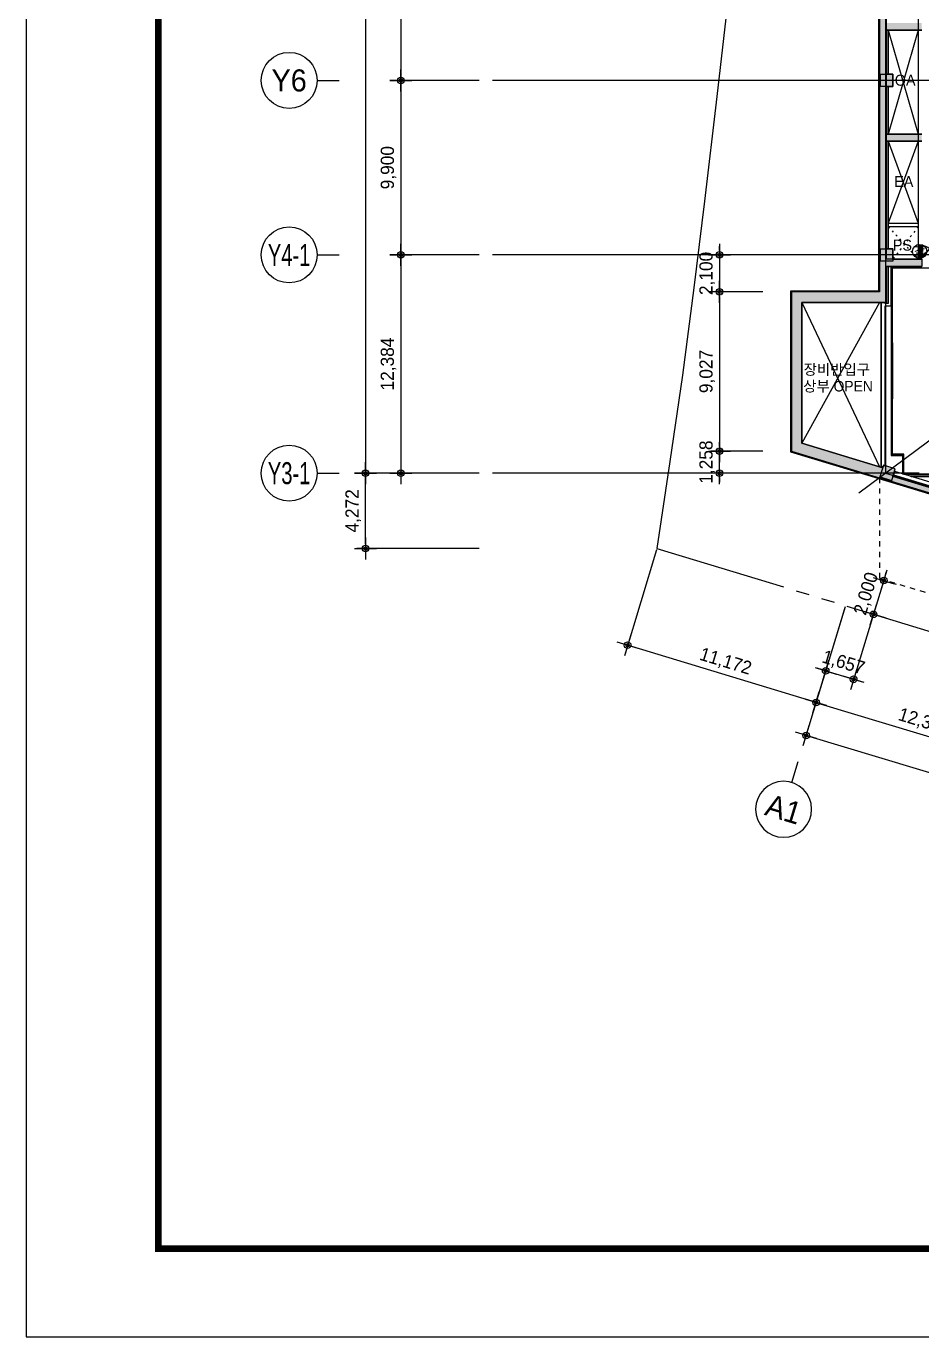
# Model space of a CAD drawing. Header units: metres. Extents: x 630750 to 860239, y 578133 to 726633.
# Drawn here: x 630750 to 681554, y 578133 to 652485 of the extents above; entities that cross this region are included whole.
import ezdxf
from ezdxf.enums import TextEntityAlignment as Align

# ---------------------------------------------------------------- set-up
doc = ezdxf.new("R2010")
doc.units = ezdxf.units.M
doc.header["$LTSCALE"] = 300
for name, pattern in [('CONTINOUS', [0]), ('HIDDEN', [2, 1, -1]), ('HIDDEN-1', [1.4, 0.35, -0.7, 0.35]), ('SITE$0$ACAD$0$DASHED', [19.05, 12.7, -6.35]), ('SITE$0$PROPERTY', [37.5, 25, -2.5, 2.5, -2.5, 2.5, -2.5]), ('업무시설_xr-base$0$CONTINOUS', [0])]:
    doc.linetypes.add(name, pattern=pattern)
doc.layers.get('Defpoints').update_dxf_attribs({"color": 8})
for name, color, linetype in [('001dmp-FORM', 7, 'Continuous'), ('A-ARCH', 8, 'Continuous'), ('A-CEN-1', 1, 'Continuous'), ('A-CON', 2, 'Continuous'), ('A-DIM', 7, 'Continuous'), ('A-DOR', 4, 'Continuous'), ('A-ELE-9', 9, 'Continuous'), ('A-GRID-DIMS', 14, 'Continuous'), ('A-HAT-1', 9, 'Continuous'), ('A-HAT-2', 8, 'Continuous'), ('A-SYM1', 7, 'Continuous'), ('A-TXT', 3, 'Continuous'), ('A-TXT-S', 3, 'Continuous'), ('A-WAL-BLK', 3, 'Continuous'), ('A-WAL-DW', 7, 'Continuous'), ('A-WALL-CONC', 2, 'Continuous'), ('DIM', 7, 'Continuous'), ('DOR', 4, 'Continuous'), ('kuk-finish', 43, 'Continuous'), ('KUK-WALL-DRYWALL', 4, 'Continuous'), ('KUK-공사제외', 252, 'CONTINOUS'), ('KUK-석고보드', 201, 'Continuous'), ('SITE$0$C-PROP', 72, 'SITE$0$ACAD$0$DASHED'), ('Text-갑', 7, 'Continuous'), ('지하외벽선', 6, 'HIDDEN')]:
    doc.layers.add(name, color=color, linetype=linetype)
doc.styles.add('TEXT(돋음)', font='')
doc.styles.add('돋움', font='')
doc.styles.get('TEXT(돋음)').set_extended_font_data('Dotum')
doc.styles.get('돋움').set_extended_font_data('Dotum')
doc.dimstyles.new('DIM250', dxfattribs={"dimscale": 250, "dimtxt": 3, "dimasz": 1, "dimexe": 2, "dimexo": 3, "dimgap": 1, "dimtad": 1, "dimdec": 0, "dimzin": 0, "dimdsep": 46, "dimlunit": 6, "dimtxsty": 'TEXT(돋음)', "dimblk": 'Z_DOT', "dimcen": 2.5, "dimdle": 2, "dimclrd": 256, "dimclre": 256, "dimclrt": 3, "dimadec": 0, "dimazin": 0, "dimtfac": 1, "dimtdec": 0, "dimtix": 1, "dimtmove": 2, "dimatfit": 3, "dimldrblk": 'Z_DOT', "dimfxl": 1, "dimtolj": 1, "dimtzin": 0, "dimarcsym": 0})

# ---------------------------------------------------------------- blocks, each defined once
blk = doc.blocks.new('Z_DOT')
at = {"layer": 'DIM', "color": 7}
for p, q in [((-2.5, 0), (2.5, 0)), ((0, -2.5), (0, 2.5))]:
    blk.add_line(p, q, dxfattribs=at)
for radius in [0.75, 0.375]:
    blk.add_circle((0, 0), radius, dxfattribs=at)
blk = doc.blocks.new('*D53')
at = {"layer": 'A-DIM', "lineweight": -2, "transparency": 16777216}
for p, q in [((656453, 696910), (649503, 696910)), ((650003, 696660), (650003, 627376)), ((656453, 627126), (649503, 627126))]:
    blk.add_line(p, q, dxfattribs=at)
at = {"layer": 'Defpoints', "color": 0, "transparency": 16777216}
for p in [(657203, 696910), (650003, 627126), (657203, 627126)]:
    blk.add_point(p, dxfattribs=at)
at = {"layer": 'A-DIM', "lineweight": -2, "transparency": 16777216, "xscale": 250, "yscale": 250, "zscale": 250}
for p, rotation in [((650003, 696910), 90), ((650003, 627126), 270)]:
    blk.add_blockref('Z_DOT', p, dxfattribs=dict(at, rotation=rotation))
at = {"layer": 'A-DIM', "color": 3, "transparency": 16777216, "insert": (649305, 662018), "char_height": 750, "attachment_point": 5, "rotation": 90, "style": 'TEXT(돋음)'}
blk.add_mtext('\\A1;69,784', dxfattribs=at)
blk = doc.blocks.new('*D70')
at = {"layer": 'A-DIM', "lineweight": -2, "transparency": 16777216}
for p, q in [((656453, 659310), (651503, 659310)), ((652003, 659060), (652003, 649660)), ((656453, 649410), (651503, 649410))]:
    blk.add_line(p, q, dxfattribs=at)
at = {"layer": 'Defpoints', "color": 0, "transparency": 16777216}
for p in [(657203, 659310), (652003, 649410), (657203, 649410)]:
    blk.add_point(p, dxfattribs=at)
at = {"layer": 'A-DIM', "lineweight": -2, "transparency": 16777216, "xscale": 250, "yscale": 250, "zscale": 250}
for p, rotation in [((652003, 659310), 90), ((652003, 649410), 270)]:
    blk.add_blockref('Z_DOT', p, dxfattribs=dict(at, rotation=rotation))
at = {"layer": 'A-DIM', "color": 3, "transparency": 16777216, "insert": (651305, 654360), "char_height": 750, "attachment_point": 5, "rotation": 90, "style": 'TEXT(돋음)'}
blk.add_mtext('\\A1;9,900', dxfattribs=at)
blk = doc.blocks.new('*D71')
at = {"layer": 'A-DIM', "lineweight": -2, "transparency": 16777216}
for p, q in [((656453, 649410), (651503, 649410)), ((652003, 649160), (652003, 639760)), ((656453, 639510), (651503, 639510))]:
    blk.add_line(p, q, dxfattribs=at)
at = {"layer": 'Defpoints', "color": 0, "transparency": 16777216}
for p in [(657203, 649410), (652003, 639510), (657203, 639510)]:
    blk.add_point(p, dxfattribs=at)
at = {"layer": 'A-DIM', "lineweight": -2, "transparency": 16777216, "xscale": 250, "yscale": 250, "zscale": 250}
for p, rotation in [((652003, 649410), 90), ((652003, 639510), 270)]:
    blk.add_blockref('Z_DOT', p, dxfattribs=dict(at, rotation=rotation))
at = {"layer": 'A-DIM', "color": 3, "transparency": 16777216, "insert": (651305, 644460), "char_height": 750, "attachment_point": 5, "rotation": 90, "style": 'TEXT(돋음)'}
blk.add_mtext('\\A1;9,900', dxfattribs=at)
blk = doc.blocks.new('*D72')
at = {"layer": 'A-DIM', "lineweight": -2, "transparency": 16777216}
for p, q in [((656453, 639510), (651503, 639510)), ((652003, 639260), (652003, 627376)), ((656453, 627126), (651503, 627126))]:
    blk.add_line(p, q, dxfattribs=at)
at = {"layer": 'Defpoints', "color": 0, "transparency": 16777216}
for p in [(657203, 639510), (652003, 627126), (657203, 627126)]:
    blk.add_point(p, dxfattribs=at)
at = {"layer": 'A-DIM', "lineweight": -2, "transparency": 16777216, "xscale": 250, "yscale": 250, "zscale": 250}
for p, rotation in [((652003, 639510), 90), ((652003, 627126), 270)]:
    blk.add_blockref('Z_DOT', p, dxfattribs=dict(at, rotation=rotation))
at = {"layer": 'A-DIM', "color": 3, "transparency": 16777216, "insert": (651305, 633318), "char_height": 750, "attachment_point": 5, "rotation": 90, "style": 'TEXT(돋음)'}
blk.add_mtext('\\A1;12,384', dxfattribs=at)
blk = doc.blocks.new('*D97')
at = {"layer": 'A-DIM', "lineweight": -2, "transparency": 16777216}
for p, q in [((656453, 627126), (649503, 627126)), ((650003, 623104), (650003, 626876)), ((656453, 622854), (649503, 622854))]:
    blk.add_line(p, q, dxfattribs=at)
at = {"layer": 'Defpoints', "color": 0, "transparency": 16777216}
for p in [(650003, 627126), (657203, 627126), (657203, 622854)]:
    blk.add_point(p, dxfattribs=at)
at = {"layer": 'A-DIM', "lineweight": -2, "transparency": 16777216, "xscale": 250, "yscale": 250, "zscale": 250}
for p, rotation in [((650003, 627126), 90), ((650003, 622854), 270)]:
    blk.add_blockref('Z_DOT', p, dxfattribs=dict(at, rotation=rotation))
at = {"layer": 'A-DIM', "color": 3, "transparency": 16777216, "insert": (649305, 624990), "char_height": 750, "attachment_point": 5, "rotation": 90, "style": 'TEXT(돋음)'}
blk.add_mtext('\\A1;4,272', dxfattribs=at)
blk = doc.blocks.new('*D98')
at = {"layer": 'A-DIM', "lineweight": -2, "transparency": 16777216}
for p, q in [((672530, 639510), (669580, 639510)), ((670080, 639760), (670080, 640010)), ((670080, 639510), (670080, 637410)), ((672530, 637410), (669580, 637410)), ((670080, 637160), (670080, 636910))]:
    blk.add_line(p, q, dxfattribs=at)
at = {"layer": 'Defpoints', "color": 0, "transparency": 16777216}
for p in [(673280, 639510), (670080, 637410), (673280, 637410)]:
    blk.add_point(p, dxfattribs=at)
at = {"layer": 'A-DIM', "lineweight": -2, "transparency": 16777216, "xscale": 250, "yscale": 250, "zscale": 250}
for p, rotation in [((670080, 639510), 270), ((670080, 637410), 90)]:
    blk.add_blockref('Z_DOT', p, dxfattribs=dict(at, rotation=rotation))
at = {"layer": 'A-DIM', "color": 3, "transparency": 16777216, "insert": (669382, 638460), "char_height": 750, "attachment_point": 5, "rotation": 90, "style": 'TEXT(돋음)'}
blk.add_mtext('\\A1;2,100', dxfattribs=at)
blk = doc.blocks.new('*D99')
at = {"layer": 'A-DIM', "lineweight": -2, "transparency": 16777216}
for p, q in [((672530, 637410), (669580, 637410)), ((670080, 637160), (670080, 628633)), ((672530, 628383), (669580, 628383))]:
    blk.add_line(p, q, dxfattribs=at)
at = {"layer": 'Defpoints', "color": 0, "transparency": 16777216}
for p in [(673280, 637410), (670080, 628383), (673280, 628383)]:
    blk.add_point(p, dxfattribs=at)
at = {"layer": 'A-DIM', "lineweight": -2, "transparency": 16777216, "xscale": 250, "yscale": 250, "zscale": 250}
for p, rotation in [((670080, 637410), 90), ((670080, 628383), 270)]:
    blk.add_blockref('Z_DOT', p, dxfattribs=dict(at, rotation=rotation))
at = {"layer": 'A-DIM', "color": 3, "transparency": 16777216, "insert": (669382, 632897), "char_height": 750, "attachment_point": 5, "rotation": 90, "style": 'TEXT(돋음)'}
blk.add_mtext('\\A1;9,027', dxfattribs=at)
blk = doc.blocks.new('*D100')
at = {"layer": 'A-DIM', "lineweight": -2, "transparency": 16777216}
for p, q in [((672530, 628383), (669580, 628383)), ((670080, 628633), (670080, 628883)), ((670080, 627126), (670080, 628383)), ((672530, 627126), (669580, 627126)), ((670080, 626876), (670080, 626626))]:
    blk.add_line(p, q, dxfattribs=at)
at = {"layer": 'Defpoints', "color": 0, "transparency": 16777216}
for p in [(670080, 628383), (673280, 628383), (673280, 627126)]:
    blk.add_point(p, dxfattribs=at)
at = {"layer": 'A-DIM', "lineweight": -2, "transparency": 16777216, "xscale": 250, "yscale": 250, "zscale": 250}
for p, rotation in [((670080, 628383), 270), ((670080, 627126), 90)]:
    blk.add_blockref('Z_DOT', p, dxfattribs=dict(at, rotation=rotation))
at = {"layer": 'A-DIM', "color": 3, "transparency": 16777216, "insert": (669382, 627755), "char_height": 750, "attachment_point": 5, "rotation": 90, "style": 'TEXT(돋음)'}
blk.add_mtext('\\A1;1,258', dxfattribs=at)
blk = doc.blocks.new('*D105')
at = {"layer": 'A-DIM', "lineweight": -2, "transparency": 16777216}
for p, q in [((679395, 621035), (678814, 619121)), ((679468, 621274), (679541, 621513)), ((680113, 620817), (679874, 620889)), ((678741, 618882), (678668, 618643)), ((679531, 618903), (679292, 618976))]:
    blk.add_line(p, q, dxfattribs=at)
at = {"layer": 'Defpoints', "color": 0, "transparency": 16777216}
for p in [(679395, 621035), (678814, 619121), (678814, 619121)]:
    blk.add_point(p, dxfattribs=at)
at = {"layer": 'A-DIM', "lineweight": -2, "transparency": 16777216, "xscale": 250, "yscale": 250, "zscale": 250}
for p, rotation in [((679395, 621035), 253.0940656932182), ((678814, 619121), 73.09406569321821)]:
    blk.add_blockref('Z_DOT', p, dxfattribs=dict(at, rotation=rotation))
at = {"layer": 'A-DIM', "color": 3, "transparency": 16777216, "insert": (678437, 620281), "char_height": 750, "attachment_point": 5, "rotation": 73.09407, "style": 'TEXT(돋음)'}
blk.add_mtext('\\A1;2,000', dxfattribs=at)
blk = doc.blocks.new('*D109')
at = {"layer": 'A-DIM', "lineweight": -2, "transparency": 16777216}
for p, q in [((677167, 619423), (675958, 615437)), ((678752, 618942), (677543, 614956)), ((675863, 615988), (675624, 616061)), ((676103, 615915), (677688, 615434)), ((677927, 615362), (678167, 615289))]:
    blk.add_line(p, q, dxfattribs=at)
at = {"layer": 'Defpoints', "color": 0, "transparency": 16777216}
for p in [(677385, 620140), (678970, 619659), (677688, 615434)]:
    blk.add_point(p, dxfattribs=at)
at = {"layer": 'A-DIM', "lineweight": -2, "transparency": 16777216, "xscale": 250, "yscale": 250, "zscale": 250}
for p, rotation in [((676103, 615915), 343.1200004302532), ((677688, 615434), 163.1200004302532)]:
    blk.add_blockref('Z_DOT', p, dxfattribs=dict(at, rotation=rotation))
at = {"layer": 'A-DIM', "color": 3, "transparency": 16777216, "insert": (677098, 616343), "char_height": 750, "attachment_point": 5, "rotation": 343.12, "style": 'TEXT(돋음)'}
blk.add_mtext('\\A1;1,657', dxfattribs=at)
blk = doc.blocks.new('*D113')
at = {"layer": 'A-DIM', "lineweight": -2, "transparency": 16777216}
for p, q in [((666512, 622787), (664722, 616888)), ((677204, 619543), (675413, 613644)), ((675319, 614195), (665107, 617294))]:
    blk.add_line(p, q, dxfattribs=at)
at = {"layer": 'Defpoints', "color": 0, "transparency": 16777216}
for p in [(666730, 623505), (677421, 620261), (664867, 617366)]:
    blk.add_point(p, dxfattribs=at)
at = {"layer": 'A-DIM', "lineweight": -2, "transparency": 16777216, "xscale": 250, "yscale": 250, "zscale": 250}
for p, rotation in [((664867, 617366), 163.1199999999999), ((675559, 614122), 343.1199999999999)]:
    blk.add_blockref('Z_DOT', p, dxfattribs=dict(at, rotation=rotation))
at = {"layer": 'A-DIM', "color": 3, "transparency": 16777216, "insert": (670416, 616412), "char_height": 750, "attachment_point": 5, "rotation": 343.12, "style": 'TEXT(돋음)'}
blk.add_mtext('\\A1;11,172', dxfattribs=at)
blk = doc.blocks.new('*U18')
blk.add_line((0, 5), (0, 0))
blk.add_circle((0, 11.35), 6.35)
at = {"color": 3, "style": '돋움'}
blk.add_attdef('NO', text='', height=5, dxfattribs=at).set_placement((0, 11.35), align=Align.MIDDLE_CENTER)
blk = doc.blocks.new('*D116')
at = {"layer": 'A-DIM', "lineweight": -2, "transparency": 16777216}
for p, q in [((676005, 615595), (675413, 613644)), ((675798, 614050), (687170, 610599)), ((687856, 611999), (687264, 610048))]:
    blk.add_line(p, q, dxfattribs=at)
at = {"layer": 'Defpoints', "color": 0, "transparency": 16777216}
for p in [(676223, 616313), (688074, 612717), (687409, 610526)]:
    blk.add_point(p, dxfattribs=at)
at = {"layer": 'A-DIM', "lineweight": -2, "transparency": 16777216, "xscale": 250, "yscale": 250, "zscale": 250}
for p, rotation in [((675559, 614122), 163.1200077043545), ((687409, 610526), 343.1200077043545)]:
    blk.add_blockref('Z_DOT', p, dxfattribs=dict(at, rotation=rotation))
at = {"layer": 'A-DIM', "color": 3, "transparency": 16777216, "insert": (681687, 612992), "char_height": 750, "attachment_point": 5, "rotation": 343.12001, "style": 'TEXT(돋음)'}
blk.add_mtext('\\A1;12,384', dxfattribs=at)
blk = doc.blocks.new('*D121')
at = {"layer": 'A-DIM', "lineweight": -2, "transparency": 16777216}
for p, q in [((676005, 615595), (674845, 611770)), ((729950, 595571), (675229, 612176)), ((731205, 598845), (730044, 595020))]:
    blk.add_line(p, q, dxfattribs=at)
at = {"layer": 'Defpoints', "color": 0, "transparency": 16777216}
for p in [(676223, 616313), (674990, 612249), (731422, 599563)]:
    blk.add_point(p, dxfattribs=at)
at = {"layer": 'A-DIM', "lineweight": -2, "transparency": 16777216, "xscale": 250, "yscale": 250, "zscale": 250}
for p, rotation in [((674990, 612249), 163.1200016540697), ((730189, 595499), 343.1200016540696)]:
    blk.add_blockref('Z_DOT', p, dxfattribs=dict(at, rotation=rotation))
at = {"layer": 'A-DIM', "color": 3, "transparency": 16777216, "insert": (702792, 604541), "char_height": 750, "attachment_point": 5, "rotation": 343.12, "style": 'TEXT(돋음)'}
blk.add_mtext('\\A1;57,684', dxfattribs=at)
blk = doc.blocks.new('주열마킹')
blk.add_line((0, 5), (0, 0))
blk.add_circle((0, 11.35), 6.35)
at = {"color": 3, "style": '돋움'}
blk.add_attdef('NO', text='', height=5, dxfattribs=at).set_placement((0, 11.35), align=Align.MIDDLE_CENTER)
blk = doc.blocks.new('*D126')
at = {"layer": 'A-DIM', "lineweight": -2, "transparency": 16777216}
for p, q in [((656453, 696910), (649503, 696910)), ((650003, 696660), (650003, 627376)), ((656453, 627126), (649503, 627126))]:
    blk.add_line(p, q, dxfattribs=at)
at = {"layer": 'Defpoints', "color": 0, "transparency": 16777216}
for p in [(657203, 696910), (650003, 627126), (657203, 627126)]:
    blk.add_point(p, dxfattribs=at)
at = {"layer": 'A-DIM', "lineweight": -2, "transparency": 16777216, "xscale": 250, "yscale": 250, "zscale": 250}
for p, rotation in [((650003, 696910), 90), ((650003, 627126), 270)]:
    blk.add_blockref('Z_DOT', p, dxfattribs=dict(at, rotation=rotation))
at = {"layer": 'A-DIM', "color": 3, "transparency": 16777216, "insert": (649305, 662018), "char_height": 750, "attachment_point": 5, "rotation": 90, "style": 'TEXT(돋음)'}
blk.add_mtext('\\A1;69,784', dxfattribs=at)
blk = doc.blocks.new('*D143')
at = {"layer": 'A-DIM', "lineweight": -2, "transparency": 16777216}
for p, q in [((656453, 659310), (651503, 659310)), ((652003, 659060), (652003, 649660)), ((656453, 649410), (651503, 649410))]:
    blk.add_line(p, q, dxfattribs=at)
at = {"layer": 'Defpoints', "color": 0, "transparency": 16777216}
for p in [(657203, 659310), (652003, 649410), (657203, 649410)]:
    blk.add_point(p, dxfattribs=at)
at = {"layer": 'A-DIM', "lineweight": -2, "transparency": 16777216, "xscale": 250, "yscale": 250, "zscale": 250}
for p, rotation in [((652003, 659310), 90), ((652003, 649410), 270)]:
    blk.add_blockref('Z_DOT', p, dxfattribs=dict(at, rotation=rotation))
at = {"layer": 'A-DIM', "color": 3, "transparency": 16777216, "insert": (651305, 654360), "char_height": 750, "attachment_point": 5, "rotation": 90, "style": 'TEXT(돋음)'}
blk.add_mtext('\\A1;9,900', dxfattribs=at)
blk = doc.blocks.new('*D144')
at = {"layer": 'A-DIM', "lineweight": -2, "transparency": 16777216}
for p, q in [((656453, 649410), (651503, 649410)), ((652003, 649160), (652003, 639760)), ((656453, 639510), (651503, 639510))]:
    blk.add_line(p, q, dxfattribs=at)
at = {"layer": 'Defpoints', "color": 0, "transparency": 16777216}
for p in [(657203, 649410), (652003, 639510), (657203, 639510)]:
    blk.add_point(p, dxfattribs=at)
at = {"layer": 'A-DIM', "lineweight": -2, "transparency": 16777216, "xscale": 250, "yscale": 250, "zscale": 250}
for p, rotation in [((652003, 649410), 90), ((652003, 639510), 270)]:
    blk.add_blockref('Z_DOT', p, dxfattribs=dict(at, rotation=rotation))
at = {"layer": 'A-DIM', "color": 3, "transparency": 16777216, "insert": (651305, 644460), "char_height": 750, "attachment_point": 5, "rotation": 90, "style": 'TEXT(돋음)'}
blk.add_mtext('\\A1;9,900', dxfattribs=at)
blk = doc.blocks.new('*D145')
at = {"layer": 'A-DIM', "lineweight": -2, "transparency": 16777216}
for p, q in [((656453, 639510), (651503, 639510)), ((652003, 639260), (652003, 627376)), ((656453, 627126), (651503, 627126))]:
    blk.add_line(p, q, dxfattribs=at)
at = {"layer": 'Defpoints', "color": 0, "transparency": 16777216}
for p in [(657203, 639510), (652003, 627126), (657203, 627126)]:
    blk.add_point(p, dxfattribs=at)
at = {"layer": 'A-DIM', "lineweight": -2, "transparency": 16777216, "xscale": 250, "yscale": 250, "zscale": 250}
for p, rotation in [((652003, 639510), 90), ((652003, 627126), 270)]:
    blk.add_blockref('Z_DOT', p, dxfattribs=dict(at, rotation=rotation))
at = {"layer": 'A-DIM', "color": 3, "transparency": 16777216, "insert": (651305, 633318), "char_height": 750, "attachment_point": 5, "rotation": 90, "style": 'TEXT(돋음)'}
blk.add_mtext('\\A1;12,384', dxfattribs=at)
blk = doc.blocks.new('*D170')
at = {"layer": 'A-DIM', "lineweight": -2, "transparency": 16777216}
for p, q in [((656453, 627126), (649503, 627126)), ((650003, 623104), (650003, 626876)), ((656453, 622854), (649503, 622854))]:
    blk.add_line(p, q, dxfattribs=at)
at = {"layer": 'Defpoints', "color": 0, "transparency": 16777216}
for p in [(650003, 627126), (657203, 627126), (657203, 622854)]:
    blk.add_point(p, dxfattribs=at)
at = {"layer": 'A-DIM', "lineweight": -2, "transparency": 16777216, "xscale": 250, "yscale": 250, "zscale": 250}
for p, rotation in [((650003, 627126), 90), ((650003, 622854), 270)]:
    blk.add_blockref('Z_DOT', p, dxfattribs=dict(at, rotation=rotation))
at = {"layer": 'A-DIM', "color": 3, "transparency": 16777216, "insert": (649305, 624990), "char_height": 750, "attachment_point": 5, "rotation": 90, "style": 'TEXT(돋음)'}
blk.add_mtext('\\A1;4,272', dxfattribs=at)
blk = doc.blocks.new('*D171')
at = {"layer": 'A-DIM', "lineweight": -2, "transparency": 16777216}
for p, q in [((672530, 639510), (669580, 639510)), ((670080, 639760), (670080, 640010)), ((670080, 639510), (670080, 637410)), ((672530, 637410), (669580, 637410)), ((670080, 637160), (670080, 636910))]:
    blk.add_line(p, q, dxfattribs=at)
at = {"layer": 'Defpoints', "color": 0, "transparency": 16777216}
for p in [(673280, 639510), (670080, 637410), (673280, 637410)]:
    blk.add_point(p, dxfattribs=at)
at = {"layer": 'A-DIM', "lineweight": -2, "transparency": 16777216, "xscale": 250, "yscale": 250, "zscale": 250}
for p, rotation in [((670080, 639510), 270), ((670080, 637410), 90)]:
    blk.add_blockref('Z_DOT', p, dxfattribs=dict(at, rotation=rotation))
at = {"layer": 'A-DIM', "color": 3, "transparency": 16777216, "insert": (669382, 638460), "char_height": 750, "attachment_point": 5, "rotation": 90, "style": 'TEXT(돋음)'}
blk.add_mtext('\\A1;2,100', dxfattribs=at)
blk = doc.blocks.new('*D172')
at = {"layer": 'A-DIM', "lineweight": -2, "transparency": 16777216}
for p, q in [((672530, 637410), (669580, 637410)), ((670080, 637160), (670080, 628633)), ((672530, 628383), (669580, 628383))]:
    blk.add_line(p, q, dxfattribs=at)
at = {"layer": 'Defpoints', "color": 0, "transparency": 16777216}
for p in [(673280, 637410), (670080, 628383), (673280, 628383)]:
    blk.add_point(p, dxfattribs=at)
at = {"layer": 'A-DIM', "lineweight": -2, "transparency": 16777216, "xscale": 250, "yscale": 250, "zscale": 250}
for p, rotation in [((670080, 637410), 90), ((670080, 628383), 270)]:
    blk.add_blockref('Z_DOT', p, dxfattribs=dict(at, rotation=rotation))
at = {"layer": 'A-DIM', "color": 3, "transparency": 16777216, "insert": (669382, 632897), "char_height": 750, "attachment_point": 5, "rotation": 90, "style": 'TEXT(돋음)'}
blk.add_mtext('\\A1;9,027', dxfattribs=at)
blk = doc.blocks.new('*D173')
at = {"layer": 'A-DIM', "lineweight": -2, "transparency": 16777216}
for p, q in [((672530, 628383), (669580, 628383)), ((670080, 628633), (670080, 628883)), ((670080, 627126), (670080, 628383)), ((672530, 627126), (669580, 627126)), ((670080, 626876), (670080, 626626))]:
    blk.add_line(p, q, dxfattribs=at)
at = {"layer": 'Defpoints', "color": 0, "transparency": 16777216}
for p in [(670080, 628383), (673280, 628383), (673280, 627126)]:
    blk.add_point(p, dxfattribs=at)
at = {"layer": 'A-DIM', "lineweight": -2, "transparency": 16777216, "xscale": 250, "yscale": 250, "zscale": 250}
for p, rotation in [((670080, 628383), 270), ((670080, 627126), 90)]:
    blk.add_blockref('Z_DOT', p, dxfattribs=dict(at, rotation=rotation))
at = {"layer": 'A-DIM', "color": 3, "transparency": 16777216, "insert": (669382, 627755), "char_height": 750, "attachment_point": 5, "rotation": 90, "style": 'TEXT(돋음)'}
blk.add_mtext('\\A1;1,258', dxfattribs=at)
blk = doc.blocks.new('*D178')
at = {"layer": 'A-DIM', "lineweight": -2, "transparency": 16777216}
for p, q in [((679395, 621035), (678814, 619121)), ((679468, 621274), (679541, 621513)), ((680113, 620817), (679874, 620889)), ((678741, 618882), (678668, 618643)), ((679531, 618903), (679292, 618976))]:
    blk.add_line(p, q, dxfattribs=at)
at = {"layer": 'Defpoints', "color": 0, "transparency": 16777216}
for p in [(679395, 621035), (678814, 619121), (678814, 619121)]:
    blk.add_point(p, dxfattribs=at)
at = {"layer": 'A-DIM', "lineweight": -2, "transparency": 16777216, "xscale": 250, "yscale": 250, "zscale": 250}
for p, rotation in [((679395, 621035), 253.0940656932182), ((678814, 619121), 73.09406569321821)]:
    blk.add_blockref('Z_DOT', p, dxfattribs=dict(at, rotation=rotation))
at = {"layer": 'A-DIM', "color": 3, "transparency": 16777216, "insert": (678437, 620281), "char_height": 750, "attachment_point": 5, "rotation": 73.09407, "style": 'TEXT(돋음)'}
blk.add_mtext('\\A1;2,000', dxfattribs=at)
blk = doc.blocks.new('*D182')
at = {"layer": 'A-DIM', "lineweight": -2, "transparency": 16777216}
for p, q in [((677167, 619423), (675958, 615437)), ((678752, 618942), (677543, 614956)), ((675863, 615988), (675624, 616061)), ((676103, 615915), (677688, 615434)), ((677927, 615362), (678167, 615289))]:
    blk.add_line(p, q, dxfattribs=at)
at = {"layer": 'Defpoints', "color": 0, "transparency": 16777216}
for p in [(677385, 620140), (678970, 619659), (677688, 615434)]:
    blk.add_point(p, dxfattribs=at)
at = {"layer": 'A-DIM', "lineweight": -2, "transparency": 16777216, "xscale": 250, "yscale": 250, "zscale": 250}
for p, rotation in [((676103, 615915), 343.1200004302532), ((677688, 615434), 163.1200004302532)]:
    blk.add_blockref('Z_DOT', p, dxfattribs=dict(at, rotation=rotation))
at = {"layer": 'A-DIM', "color": 3, "transparency": 16777216, "insert": (677098, 616343), "char_height": 750, "attachment_point": 5, "rotation": 343.12, "style": 'TEXT(돋음)'}
blk.add_mtext('\\A1;1,657', dxfattribs=at)
blk = doc.blocks.new('*D186')
at = {"layer": 'A-DIM', "lineweight": -2, "transparency": 16777216}
for p, q in [((666512, 622787), (664722, 616888)), ((677204, 619543), (675413, 613644)), ((675319, 614195), (665107, 617294))]:
    blk.add_line(p, q, dxfattribs=at)
at = {"layer": 'Defpoints', "color": 0, "transparency": 16777216}
for p in [(666730, 623505), (677421, 620261), (664867, 617366)]:
    blk.add_point(p, dxfattribs=at)
at = {"layer": 'A-DIM', "lineweight": -2, "transparency": 16777216, "xscale": 250, "yscale": 250, "zscale": 250}
for p, rotation in [((664867, 617366), 163.1199999999999), ((675559, 614122), 343.1199999999999)]:
    blk.add_blockref('Z_DOT', p, dxfattribs=dict(at, rotation=rotation))
at = {"layer": 'A-DIM', "color": 3, "transparency": 16777216, "insert": (670416, 616412), "char_height": 750, "attachment_point": 5, "rotation": 343.12, "style": 'TEXT(돋음)'}
blk.add_mtext('\\A1;11,172', dxfattribs=at)
blk = doc.blocks.new('*D189')
at = {"layer": 'A-DIM', "lineweight": -2, "transparency": 16777216}
for p, q in [((676005, 615595), (675413, 613644)), ((675798, 614050), (687170, 610599)), ((687856, 611999), (687264, 610048))]:
    blk.add_line(p, q, dxfattribs=at)
at = {"layer": 'Defpoints', "color": 0, "transparency": 16777216}
for p in [(676223, 616313), (688074, 612717), (687409, 610526)]:
    blk.add_point(p, dxfattribs=at)
at = {"layer": 'A-DIM', "lineweight": -2, "transparency": 16777216, "xscale": 250, "yscale": 250, "zscale": 250}
for p, rotation in [((675559, 614122), 163.1200077043545), ((687409, 610526), 343.1200077043545)]:
    blk.add_blockref('Z_DOT', p, dxfattribs=dict(at, rotation=rotation))
at = {"layer": 'A-DIM', "color": 3, "transparency": 16777216, "insert": (681687, 612992), "char_height": 750, "attachment_point": 5, "rotation": 343.12001, "style": 'TEXT(돋음)'}
blk.add_mtext('\\A1;12,384', dxfattribs=at)
blk = doc.blocks.new('*D194')
at = {"layer": 'A-DIM', "lineweight": -2, "transparency": 16777216}
for p, q in [((676005, 615595), (674845, 611770)), ((729950, 595571), (675229, 612176)), ((731205, 598845), (730044, 595020))]:
    blk.add_line(p, q, dxfattribs=at)
at = {"layer": 'Defpoints', "color": 0, "transparency": 16777216}
for p in [(676223, 616313), (674990, 612249), (731422, 599563)]:
    blk.add_point(p, dxfattribs=at)
at = {"layer": 'A-DIM', "lineweight": -2, "transparency": 16777216, "xscale": 250, "yscale": 250, "zscale": 250}
for p, rotation in [((674990, 612249), 163.1200016540697), ((730189, 595499), 343.1200016540696)]:
    blk.add_blockref('Z_DOT', p, dxfattribs=dict(at, rotation=rotation))
at = {"layer": 'A-DIM', "color": 3, "transparency": 16777216, "insert": (702792, 604541), "char_height": 750, "attachment_point": 5, "rotation": 343.12, "style": 'TEXT(돋음)'}
blk.add_mtext('\\A1;57,684', dxfattribs=at)
blk = doc.blocks.new('dor-700')
at = {"layer": 'A-DOR'}
for p, q in [((197, 553), (218, 574)), ((197, 553), (649, 102)), ((218, 574), (670, 123)), ((670, 123), (649, 102))]:
    blk.add_line(p, q, dxfattribs=at)
for points in [[(0, 123), (0, 3), (45, 3), (45, 78), (30, 78), (30, 123)], [(700, 123), (700, 3), (655, 3), (655, 78), (670, 78), (670, 123)]]:
    blk.add_lwpolyline(points, close=True, dxfattribs=at)
blk.add_arc((715, 104), 686, 139.10423, 178.37315, dxfattribs=at)
at = {"layer": 'DOR', "color": 9}
for points in [[(30, 123), (627, 123)], [(45, 78), (655, 78)], [(45, 3), (655, 3)]]:
    blk.add_lwpolyline(points, dxfattribs=at)
blk = doc.blocks.new('con1')
at = {"layer": 'A-WALL-CONC', "linetype": '업무시설_xr-base$0$CONTINOUS'}
h = blk.add_hatch(color=253, dxfattribs=at)
h.dxf.hatch_style = 1
h.paths.add_polyline_path([(-374646, -269622), (-374446, -269622), (-374446, -269722), (-371796, -269722), (-371796, -267322), (-373346, -267322), (-373346, -267122), (-371796, -267122), (-371796, -260922), (-374446, -260922), (-374446, -267122), (-374346, -267122), (-374346, -267322), (-374446, -267322), (-374446, -268622), (-374646, -268622), (-374646, -260722), (-371596, -260722), (-371596, -269922), (-374646, -269922)], flags=17)
h.paths.add_polyline_path([(-391746, -248122), (-391746, -280472), (-393546, -280472), (-393546, -307972), (-398546, -307972), (-398546, -316999), (-351809, -331181), (-336470, -331181), (-334660, -325216), (-326598, -327662), (-326511, -327375), (-334860, -324841), (-335147, -325787), (-335530, -325670), (-335733, -326340), (-335350, -326456), (-336424, -329997), (-336807, -329881), (-337010, -330551), (-336628, -330667), (-336693, -330881), (-351764, -330881), (-352556, -330641), (-352397, -330114), (-353162, -329882), (-353322, -330408), (-362030, -327766), (-361870, -327240), (-362636, -327007), (-362795, -327534), (-374661, -323933), (-374501, -323407), (-375267, -323174), (-375427, -323701), (-380977, -322017), (-380817, -321490), (-381583, -321258), (-381742, -321784), (-392780, -318435), (-392649, -318004), (-393319, -317801), (-393362, -317945), (-397946, -316554), (-397946, -308572), (-393146, -308572), (-393146, -306522), (-391146, -306522), (-391146, -306122), (-392796, -306122), (-392796, -305522), (-393146, -305522), (-393146, -299422), (-391146, -299422), (-391146, -299022), (-393146, -299022), (-393146, -296322), (-392796, -296322), (-392796, -295622), (-393146, -295622), (-393146, -293122), (-391146, -293122), (-391146, -292722), (-393146, -292722), (-393146, -287472), (-391146, -287472), (-391146, -287072), (-393146, -287072), (-393146, -286422), (-392796, -286422), (-392796, -285722), (-393146, -285722), (-393146, -281172), (-392846, -281172), (-392846, -280872), (-391246, -280872), (-391246, -276472), (-391146, -276472), (-391146, -275872), (-391246, -275872), (-391246, -269872), (-391146, -269872), (-391146, -269272), (-391246, -269272), (-391246, -261372), (-391146, -261372), (-391146, -260772), (-391246, -260772), (-391246, -248722), (-391146, -248722), (-391146, -248622), (-384196, -248622), (-384196, -248722), (-383596, -248722), (-383596, -248622), (-374596, -248622), (-374596, -248722), (-373996, -248722), (-373996, -248622), (-364696, -248622), (-364696, -248722), (-364096, -248722), (-364096, -248622), (-354796, -248622), (-354796, -248722), (-354196, -248722), (-354196, -248622), (-344896, -248622), (-344896, -248722), (-344296, -248722), (-344296, -248622), (-334996, -248622), (-334996, -248722), (-334396, -248722), (-334396, -248622), (-325096, -248622), (-325096, -248722), (-324496, -248722), (-324496, -248622), (-318496, -248622), (-318496, -248722), (-317896, -248722), (-317896, -248622), (-309996, -248622), (-309996, -248722), (-309396, -248722), (-309396, -248622), (-302496, -248622), (-302496, -248722), (-301896, -248722), (-301896, -248522), (-299646, -248522), (-299646, -249472), (-302346, -249472), (-302346, -249672), (-299646, -249672), (-299646, -257472), (-302346, -257472), (-302346, -260722), (-302546, -260722), (-302546, -261422), (-302346, -261422), (-302346, -269222), (-302546, -269222), (-302546, -269922), (-302346, -269922), (-302346, -275822), (-302546, -275822), (-302546, -276522), (-302346, -276522), (-302346, -285722), (-302546, -285722), (-302546, -286422), (-302346, -286422), (-302346, -295622), (-302546, -295622), (-302546, -296322), (-302346, -296322), (-302346, -302072), (-302546, -302072), (-302546, -303072), (-302146, -303072), (-302146, -311972), (-302546, -311972), (-302546, -312972), (-302146, -312972), (-302146, -318572), (-302546, -318572), (-302546, -319572), (-302146, -319572), (-302146, -327072), (-302646, -327072), (-302646, -327872), (-302246, -327872), (-302246, -333872), (-302596, -333872), (-302596, -334572), (-302046, -334572), (-302046, -334903), (-302663, -334716), (-302721, -334907), (-301846, -335173), (-301846, -257872), (-299246, -257872), (-299246, -248122)])
h = blk.add_hatch(color=253, dxfattribs=at)
h.dxf.hatch_style = 1
h.paths.add_polyline_path([(-393546, -280472), (-393546, -307972), (-398546, -307972), (-398546, -316999), (-351809, -331181), (-336470, -331181), (-334660, -325216), (-326598, -327662), (-326511, -327375), (-334860, -324841), (-335147, -325787), (-335530, -325670), (-335733, -326340), (-335350, -326456), (-336424, -329997), (-336807, -329881), (-337010, -330551), (-336628, -330667), (-336693, -330881), (-351764, -330881), (-352556, -330641), (-352397, -330114), (-353162, -329882), (-353322, -330408), (-362030, -327766), (-361870, -327240), (-362636, -327007), (-362795, -327534), (-374661, -323933), (-374501, -323407), (-375267, -323174), (-375427, -323701), (-380977, -322017), (-380817, -321490), (-381583, -321258), (-381742, -321784), (-392780, -318435), (-392649, -318004), (-393319, -317801), (-393362, -317945), (-397946, -316554), (-397946, -308572), (-393146, -308572), (-393146, -306522), (-391146, -306522), (-391146, -306122), (-392796, -306122), (-392796, -305522), (-393146, -305522), (-393146, -299422), (-391146, -299422), (-391146, -299022), (-393146, -299022), (-393146, -296322), (-392796, -296322), (-392796, -295622), (-393146, -295622), (-393146, -293122), (-391146, -293122), (-391146, -292722), (-393146, -292722), (-393146, -287472), (-391146, -287472), (-391146, -287072), (-393146, -287072), (-393146, -286422), (-392796, -286422), (-392796, -285722), (-393146, -285722), (-393151, -281172), (-392846, -281172), (-392846, -280872), (-391246, -280872), (-391246, -276472), (-391146, -276472), (-391146, -275872), (-391246, -275872), (-391246, -269872), (-391146, -269872), (-391146, -269272), (-391246, -269272), (-391246, -261372), (-391146, -261372), (-391146, -260772), (-391246, -260772), (-391246, -248722), (-391146, -248722), (-391146, -248622), (-384196, -248622), (-384196, -248722), (-383596, -248722), (-383596, -248622), (-374596, -248622), (-374596, -248722), (-373996, -248722), (-373996, -248622), (-364696, -248622), (-364696, -248722), (-364096, -248722), (-364096, -248622), (-354796, -248622), (-354796, -248722), (-354196, -248722), (-354196, -248622), (-344896, -248622), (-344896, -248722), (-344296, -248722), (-344296, -248622), (-334996, -248622), (-334996, -248722), (-334396, -248722), (-334396, -248622), (-325096, -248622), (-325096, -248722), (-324496, -248722), (-324496, -248622), (-318496, -248622), (-318496, -248722), (-317896, -248722), (-317896, -248622), (-309996, -248622), (-309996, -248722), (-309396, -248722), (-309396, -248622), (-302496, -248622), (-302496, -248722), (-301896, -248722), (-301896, -248522), (-299646, -248522), (-299646, -249472), (-302346, -249472), (-302346, -249672), (-299646, -249672), (-299646, -257472), (-302346, -257472), (-302346, -260722), (-302546, -260722), (-302546, -261422), (-302346, -261422), (-302346, -269222), (-302546, -269222), (-302546, -269922), (-302346, -269922), (-302346, -275822), (-302546, -275822), (-302546, -276522), (-302346, -276522), (-302346, -285722), (-302546, -285722), (-302546, -286422), (-302346, -286422), (-302346, -295622), (-302546, -295622), (-302546, -296322), (-302346, -296322), (-302346, -302072), (-302546, -302072), (-302546, -303072), (-302146, -303072), (-302146, -311972), (-302546, -311972), (-302546, -312972), (-302146, -312972), (-302146, -318572), (-302546, -318572), (-302546, -319572), (-302146, -319572), (-302146, -327072), (-302646, -327072), (-302646, -327872), (-302246, -327872), (-302246, -333872), (-302596, -333872), (-302596, -334572), (-302046, -334572), (-302046, -334903), (-302663, -334716), (-302721, -334907), (-301846, -335173), (-301846, -257872), (-299246, -257872), (-299246, -248122), (-391746, -248122), (-391746, -280472)])
at = {"layer": 'A-CON'}
for points in [[(-393546, -280472), (-393546, -307972), (-398546, -307972), (-398546, -316999), (-351809, -331181)], [(-381742, -321784), (-392780, -318435), (-392649, -318004), (-393319, -317801), (-393362, -317945), (-397946, -316554), (-397946, -308572), (-393146, -308572), (-393146, -306522), (-391146, -306522)], [(-391146, -306122), (-392796, -306122), (-392796, -305522), (-393146, -305522), (-393146, -299422), (-391146, -299422)], [(-391146, -299022), (-393146, -299022), (-393146, -296322), (-392796, -296322), (-392796, -295622), (-393146, -295622), (-393146, -293122), (-391146, -293122)]]:
    blk.add_lwpolyline(points, dxfattribs=at)
for points in [[(-393496, -295622), (-392796, -295622), (-392796, -296322), (-393496, -296322)], [(-393496, -305522), (-392796, -305522), (-392796, -306222), (-393496, -306222)], [(-392649, -318004), (-393319, -317801), (-393522, -318471), (-392852, -318674)]]:
    blk.add_lwpolyline(points, close=True, dxfattribs=at)
at = {"layer": 'A-WALL-CONC'}
for p, q in [((-393546, -280472), (-393546, -307972)), ((-393146, -293122), (-393146, -295622)), ((-391146, -293122), (-393146, -293122)), ((-393146, -296322), (-393146, -299022)), ((-393146, -299022), (-391146, -299022)), ((-391146, -299422), (-393146, -299422)), ((-393146, -299422), (-393146, -305522)), ((-393146, -304072), (-393146, -304072)), ((-393146, -306522), (-393146, -308572)), ((-391146, -306522), (-393146, -306522)), ((-398546, -307972), (-398546, -316999)), ((-393546, -307972), (-398546, -307972)), ((-397946, -308572), (-397946, -316554)), ((-393146, -308572), (-397946, -308572)), ((-397946, -316554), (-393362, -317945)), ((-398546, -316999), (-392867, -318722)), ((-392867, -318722), (-392852, -318674)), ((-351809, -331181), (-392867, -318722)), ((-381742, -321784), (-392780, -318435))]:
    blk.add_line(p, q, dxfattribs=at)
blk.add_lwpolyline([(-392796, -306122), (-391146, -306122), (-391146, -306522)], dxfattribs=at)
blk = doc.blocks.new('xref-sheet(건축)')
at = {"layer": '001dmp-FORM', "color": 30}
blk.add_lwpolyline([(8410, 5940), (0, 5940), (0, 0), (8410, 0)], close=True, dxfattribs=at)
at = {"layer": '001dmp-FORM', "const_width": 15}
blk.add_lwpolyline([(300, 200), (300, 5740), (8210, 5740), (8210, 200)], close=True, dxfattribs=at)

msp = doc.modelspace()

# ---------------------------------------------------------------- linework, layer by layer
at = {"layer": 'A-ARCH', "linetype": 'HIDDEN-1'}
for p, q in [((679654.4, 641110.2), (681354.4, 639260.2)), ((681354.4, 641110.2), (679904.4, 639260.2))]:
    msp.add_line(p, q, dxfattribs=at)
at = {"layer": 'A-CEN-1', "linetype": 'Continuous'}
for p, q in [((679504.4, 708258.8), (679504.4, 627125.8)), ((796986.4, 649410.2), (657202.6, 649410.2)), ((697725.2, 640638), (677983.6, 625998)), ((698097.7, 639510.2), (657202.6, 639510.2)), ((681397.7, 627125.8), (657202.6, 627125.8)), ((679504.4, 627125.8), (736905, 609708))]:
    msp.add_line(p, q, dxfattribs=at)
at = {"layer": 'A-CON'}
for points in [[(679204.4, 649760.2), (679904.4, 649760.2), (679904.4, 649060.2), (679204.4, 649060.2)], [(679204.4, 639860.2), (679904.4, 639860.2), (679904.4, 639160.2), (679204.4, 639160.2)], [(680051.2, 627377.9), (679381.3, 627581.2), (679178.1, 626911.3), (679847.9, 626708.1)]]:
    msp.add_lwpolyline(points, close=True, dxfattribs=at)
at = {"layer": 'A-DIM', "color": 6, "linetype": 'HIDDEN', "const_width": 50}
msp.add_lwpolyline([(707954.4, 697285.2), (680929.4, 697285.2), (680929.4, 664935.2), (679129.4, 664935.2), (679129.4, 637435.2), (674129.4, 637435.2), (674129.4, 628364.9), (679850, 626629), (679850, 626629), (707932.6, 618107.6)], dxfattribs=at)
msp.add_lwpolyline([(707954.4, 697285.2), (680929.4, 697285.2), (680929.4, 664935.2), (679129.4, 664935.2), (679129.4, 637435.2), (674129.4, 637435.2), (674129.4, 628364.9), (679850, 626629), (679850, 626629), (707932.6, 618107.6)], dxfattribs=at)
at = {"layer": 'A-ELE-9'}
for p, q in [((679554.4, 652310.2), (679554.4, 649760.2)), ((679654.4, 652260.2), (679654.4, 649760.2)), ((679554.4, 649060.2), (679554.4, 646360.2)), ((679654.4, 649060.2), (679654.4, 646360.2)), ((679654.4, 645960.2), (679654.4, 639860.2))]:
    msp.add_line(p, q, dxfattribs=at)
at = {"layer": 'A-HAT-1', "color": 8}
for p, q in [((679654.4, 652260.2), (681354.4, 646360.2)), ((681354.4, 652260.2), (679654.4, 646360.2)), ((679654.4, 645960.2), (681354.4, 641310.2)), ((681354.4, 645960.2), (679654.4, 641310.2))]:
    msp.add_line(p, q, dxfattribs=at)
at = {"layer": 'A-HAT-1', "color": 8, "linetype": 'Continuous'}
for p, q in [((679154.4, 636810.2), (674754.4, 628828.4)), ((674754.4, 636810.2), (679154.4, 627493.3))]:
    msp.add_line(p, q, dxfattribs=at)
at = {"layer": 'A-HAT-2'}
msp.add_lwpolyline([(707954.4, 697260.2), (707954.4, 697310.2), (680904.4, 697310.2), (680904.4, 664960.2), (679104.4, 664960.2), (679104.4, 637460.2), (674104.4, 637460.2), (674104.4, 628346.4), (679866.7, 626597.8), (679866.7, 626597.8), (707925.4, 618083.7)], dxfattribs=at)
at = {"layer": 'A-SYM1'}
msp.add_lwpolyline([(707954.4, 697260.2, 0, 250, 0), (707367.4, 697727.1, 0, 0, 0), (704208.3, 700260.2, 0, 0, 0), (677954.4, 700260.2, 0, 0, 0), (677954.4, 672527.8, 0, 0, 0), (676154.4, 672527.8, 0, 0, 0), (676154.4, 640410.2, 0, 0, 0), (671854.4, 640410.2, 0, 0, 0), (671854.4, 625996.8, 0, 0, 0), (703521.1, 616364.2, 0, 0, 0), (707279.9, 617870.1, 250, 0, 0), (707977.2, 618146.3, 0, 0, 0)], format="xyseb", dxfattribs=at)
at = {"layer": 'A-WAL-BLK'}
for p, q in [((681354.4, 652260.2), (681354.4, 646360.2)), ((681354.4, 645960.2), (681354.4, 640060.2)), ((679654.4, 641310.2), (681354.4, 641310.2)), ((681354.4, 641110.2), (679654.4, 641110.2)), ((681554.4, 640060.2), (681354.4, 640060.2)), ((679654.4, 638860.2), (679654.4, 636760.2)), ((679804.4, 638860.2), (679804.4, 636610.2)), ((681354.4, 639360.2), (681354.4, 639260.2)), ((681554.4, 639360.2), (681354.4, 639360.2)), ((679454.4, 636810.2), (679254.4, 636810.2)), ((679254.4, 636810.2), (679254.4, 627462.9)), ((679454.4, 636810.2), (679454.4, 636760.2)), ((679554.4, 636760.2), (679454.4, 636760.2)), ((679654.4, 636760.2), (679454.4, 636760.2)), ((679454.4, 636610.2), (679454.4, 627559)), ((679804.4, 636610.2), (679454.4, 636610.2)), ((679254.4, 627462.9), (679454.4, 627559)), ((679254.4, 627462.9), (679454.4, 627559)), ((680007.6, 627234.4), (679949.5, 627043)), ((679949.5, 627043), (689104.4, 624265)), ((679949.5, 627043), (689104.4, 624265)), ((680007.6, 627234.4), (689104.4, 624474))]:
    msp.add_line(p, q, dxfattribs=at)
at = {"layer": 'A-WAL-DW', "color": 9}
msp.add_line((689329.4, 638760.2), (679804.4, 638760.2), dxfattribs=at)
at = {"layer": 'A-WAL-DW', "color": 8}
for p, q in [((680455.3, 627098.5), (687904.4, 627098.5)), ((680496.5, 627086), (687904.4, 627086)), ((680537.7, 627073.5), (687904.4, 627073.5)), ((680867.2, 626973.5), (687904.4, 626973.5)), ((680908.4, 626961), (687904.4, 626961)), ((680949.6, 626948.5), (687904.4, 626948.5))]:
    msp.add_line(p, q, dxfattribs=at)
at = {"layer": 'kuk-finish', "color": 4, "linetype": 'HIDDEN', "const_width": 50}
msp.add_lwpolyline([(679924.4, 631329.4), (679924.4, 634529.4)], dxfattribs=at)
at = {"layer": 'KUK-WALL-DRYWALL', "linetype": '업무시설_xr-base$0$CONTINOUS'}
for p, q in [((679824.4, 638760.2), (679824.4, 628123.5)), ((679874.4, 638760.2), (679874.4, 628173.5)), ((679824.4, 628173.5), (680505.3, 628173.5)), ((679824.4, 628123.5), (680455.3, 628123.5)), ((680455.3, 628173.5), (680455.3, 627098.5)), ((680505.3, 628173.5), (680505.3, 627098.5))]:
    msp.add_line(p, q, dxfattribs=at)
at = {"layer": 'KUK-공사제외'}
msp.add_lwpolyline([(679554.4, 664510.2), (681354.4, 664510.2), (681354.4, 639260.2), (679554.4, 639260.2)], close=True, dxfattribs=at)
msp.add_lwpolyline([(679254.4, 627462.9), (679254.4, 636810.2), (674754.4, 636810.2), (674754.4, 628828.4), (679254.4, 627462.9)], dxfattribs=at)
at = {"layer": 'KUK-석고보드', "ltscale": 10}
for points in [[(680517.8, 627098.5), (680517.8, 628186), (679886.9, 628186), (679886.9, 638760.2)], [(680530.3, 627098.5), (680530.3, 628198.5), (679899.4, 628198.5), (679899.4, 638760.2)]]:
    msp.add_lwpolyline(points, dxfattribs=at)
at = {"layer": 'SITE$0$C-PROP', "color": 9, "linetype": 'SITE$0$PROPERTY'}
msp.add_lwpolyline([(730433.6, 705286.8), (674329.2, 703642.4), (674122.7, 699645.9), (673805.2, 693151.2), (673190.3, 683179.8), (672870, 678203.3), (672451.2, 673246.7), (671978.7, 668285.7), (671502.5, 663346.8), (671004.3, 658404.2), (670500.2, 653442.6), (669929.2, 648501.5), (669219.5, 642567.2), (668619.8, 637635), (667985.6, 632692.5), (667258.7, 627789), (666532.6, 622853.9), (717060.7, 607496.5)], dxfattribs=at)
at = {"layer": 'Text-갑', "color": 1}
msp.add_circle((681434.4, 639710.2, 280), 400, dxfattribs=at)
at = {"layer": '지하외벽선', "linetype": 'HIDDEN'}
for p, q in [((679154.4, 626866.2), (679154.4, 621160)), ((679154.4, 621160), (716063.5, 609960.2))]:
    msp.add_line(p, q, dxfattribs=at)

# ---------------------------------------------------------------- block references
at = {"xscale": 24.99999135418329, "yscale": 24.99999133078381, "zscale": 24.99999133122849}
msp.add_blockref('xref-sheet(건축)', (630750, 578132.8), dxfattribs=at)
at = {"layer": 'A-CON'}
msp.add_blockref('con1', (1072700.2, 945382.4), dxfattribs=at)
at = {"layer": 'A-DOR', "rotation": 269.9999886874992}
msp.add_blockref('dor-700', (681431.1, 640060.2), dxfattribs=at)
at = {"layer": 'A-GRID-DIMS'}
ref = msp.add_blockref('주열마킹', (648502.6, 649410.6), dxfattribs=dict(at, xscale=250, yscale=250, zscale=250, rotation=90))
ref.add_attrib('NO', 'Y6', dxfattribs={"layer": '0', "color": 3, "height": 1250, "style": '돋움'}).set_placement((645665.1, 649410.6), align=Align.MIDDLE_CENTER)
ref = msp.add_blockref('주열마킹', (648502.6, 649410.6), dxfattribs=dict(at, xscale=250, yscale=250, zscale=250, rotation=90))
ref.add_attrib('NO', 'Y6', dxfattribs={"layer": '0', "color": 3, "height": 1250, "style": '돋움'}).set_placement((645665.1, 649410.6), align=Align.MIDDLE_CENTER)
ref = msp.add_blockref('주열마킹', (648502.6, 639510.6), dxfattribs=dict(at, xscale=250, yscale=250, zscale=250, rotation=90))
ref.add_attrib('NO', 'Y4-1', dxfattribs={"layer": '0', "color": 3, "height": 1250, "style": '돋움', "width": 0.7}).set_placement((645665.1, 639510.6), align=Align.MIDDLE_CENTER)
ref = msp.add_blockref('주열마킹', (648502.6, 639510.6), dxfattribs=dict(at, xscale=250, yscale=250, zscale=250, rotation=90))
ref.add_attrib('NO', 'Y4-1', dxfattribs={"layer": '0', "color": 3, "height": 1250, "style": '돋움', "width": 0.7}).set_placement((645665.1, 639510.6), align=Align.MIDDLE_CENTER)
ref = msp.add_blockref('주열마킹', (648502.6, 627128.4), dxfattribs=dict(at, xscale=250, yscale=250, zscale=250, rotation=90))
ref.add_attrib('NO', 'Y3-1', dxfattribs={"layer": '0', "color": 3, "height": 1250, "style": '돋움', "width": 0.7}).set_placement((645665.1, 627128.4), align=Align.MIDDLE_CENTER)
ref = msp.add_blockref('주열마킹', (648502.6, 627128.4), dxfattribs=dict(at, xscale=250, yscale=250, zscale=250, rotation=90))
ref.add_attrib('NO', 'Y3-1', dxfattribs={"layer": '0', "color": 3, "height": 1250, "style": '돋움', "width": 0.7}).set_placement((645665.1, 627128.4), align=Align.MIDDLE_CENTER)
ref = msp.add_blockref('*U18', (674541.5, 610775.8), dxfattribs=dict(at, xscale=-250.0000000000548, yscale=250, zscale=250, rotation=163.1091878485269))
ref.add_attrib('NO', 'A1', dxfattribs={"layer": '0', "color": 3, "height": 1250, "rotation": 343.109188, "style": '돋움'}).set_placement((673717.5, 608062.3), align=Align.MIDDLE_CENTER)
ref = msp.add_blockref('*U18', (674541.5, 610775.8), dxfattribs=dict(at, xscale=-250.0000000000548, yscale=250, zscale=250, rotation=163.1091878485269))
ref.add_attrib('NO', 'A1', dxfattribs={"layer": '0', "color": 3, "height": 1250, "rotation": 343.109188, "style": '돋움'}).set_placement((673717.5, 608062.3), align=Align.MIDDLE_CENTER)

# ---------------------------------------------------------------- texts
at = {"layer": 'A-TXT', "style": '돋움'}
msp.add_text('PS', height=625, dxfattribs=at).set_placement((680454.4, 640068), align=Align.MIDDLE_CENTER)
for s, p in [('장비반입구', (674854.2, 632710.6)), ('상부 OPEN', (674827.2, 631761.9, 0))]:
    msp.add_text(s, height=600, dxfattribs=at).set_placement(p)
at = {"layer": 'A-TXT-S', "color": 3, "style": '돋움'}
for s, p in [('OA', (680611.2, 649421.8)), ('EA', (680534, 643673.1))]:
    msp.add_text(s, height=625, dxfattribs=at).set_placement(p, align=Align.MIDDLE_CENTER)
at = {"layer": 'Text-갑', "style": 'TEXT(돋음)'}
msp.add_text('갑', height=500, dxfattribs=at).set_placement((681434.4, 639704.8, 280), align=Align.MIDDLE_CENTER)

# ---------------------------------------------------------------- dimensions: what is measured, and where the dimension line sits
at = {"layer": 'A-DIM'}
for base, p1, p2, angle, picture, middle in [((650002.6, 627125.8), (657202.6, 696910.2), (657202.6, 627125.8), 90, '*D53', (649304.8, 662018)), ((650002.6, 627125.8), (657202.6, 696910.2), (657202.6, 627125.8), 90, '*D126', (649304.8, 662018)), ((652002.6, 649410.2), (657202.6, 659310.2), (657202.6, 649410.2), 90, '*D70', (651304.8, 654360.2)), ((652002.6, 649410.2), (657202.6, 659310.2), (657202.6, 649410.2), 90, '*D143', (651304.8, 654360.2)), ((652002.6, 639510.2), (657202.6, 649410.2), (657202.6, 639510.2), 90, '*D71', (651304.8, 644460.2)), ((652002.6, 639510.2), (657202.6, 649410.2), (657202.6, 639510.2), 90, '*D144', (651304.8, 644460.2)), ((652002.6, 627125.8), (657202.6, 639510.2), (657202.6, 627125.8), 90, '*D72', (651304.8, 633318)), ((652002.6, 627125.8), (657202.6, 639510.2), (657202.6, 627125.8), 90, '*D145', (651304.8, 633318)), ((670080.2, 637410.2), (673280.2, 639510.2), (673280.2, 637410.2), 90, '*D98', (669382.4, 638460.2)), ((670080.2, 637410.2), (673280.2, 639510.2), (673280.2, 637410.2), 90, '*D171', (669382.4, 638460.2)), ((670080.2, 628383.5), (673280.2, 637410.2), (673280.2, 628383.5), 90, '*D99', (669382.4, 632896.8)), ((670080.2, 628383.5), (673280.2, 637410.2), (673280.2, 628383.5), 90, '*D172', (669382.4, 632896.8)), ((670080.2, 628383.5), (673280.2, 627125.8), (673280.2, 628383.5), 270, '*D100', (669382.4, 627754.6)), ((670080.2, 628383.5), (673280.2, 627125.8), (673280.2, 628383.5), 270, '*D173', (669382.4, 627754.6)), ((650002.6, 627125.8), (657202.6, 622853.9), (657202.6, 627125.8), 270, '*D97', (649304.8, 624989.8)), ((650002.6, 627125.8), (657202.6, 622853.9), (657202.6, 627125.8), 270, '*D170', (649304.8, 624989.8))]:
    dim = msp.add_linear_dim(base=base, p1=p1, p2=p2, angle=angle, dimstyle='DIM250', dxfattribs=at)
    dim.commit()
    dim.dimension.update_dxf_attribs({"geometry": picture, "text_midpoint": middle})
for p1, p2, distance, picture, middle in [((677421.3, 620260.8), (666730.2, 623505), 6415.1, '*D113', (670415.6, 616411.9)), ((677421.3, 620260.8), (666730.2, 623505), 6415.1, '*D186', (670415.6, 616411.9)), ((679395.2, 621034.7), (678813.7, 619121.2), 0, '*D105', (678436.8, 620280.9)), ((679395.2, 621034.7), (678813.7, 619121.2), 0, '*D178', (678436.8, 620280.9)), ((677384.7, 620140.3), (678970.2, 619659.2), -4415.1, '*D109', (677098.1, 616342.6)), ((677384.7, 620140.3), (678970.2, 619659.2), -4415.1, '*D182', (677098.1, 616342.6)), ((731422.3, 599562.9), (676223.2, 616312.7), 4247, '*D121', (702792.2, 604541.4)), ((731422.3, 599562.9), (676223.2, 616312.7), 4247, '*D194', (702792.2, 604541.4)), ((676223.2, 616312.7), (688074.1, 612716.6), -2289.1, '*D116', (681686.6, 612991.8)), ((676223.2, 616312.7), (688074.1, 612716.6), -2289.1, '*D189', (681686.6, 612991.8))]:
    dim = msp.add_aligned_dim(p1=p1, p2=p2, distance=distance, dimstyle='DIM250', dxfattribs=at)
    dim.commit()
    dim.dimension.update_dxf_attribs({"geometry": picture, "text_midpoint": middle})

doc.saveas('drawing.dxf')
